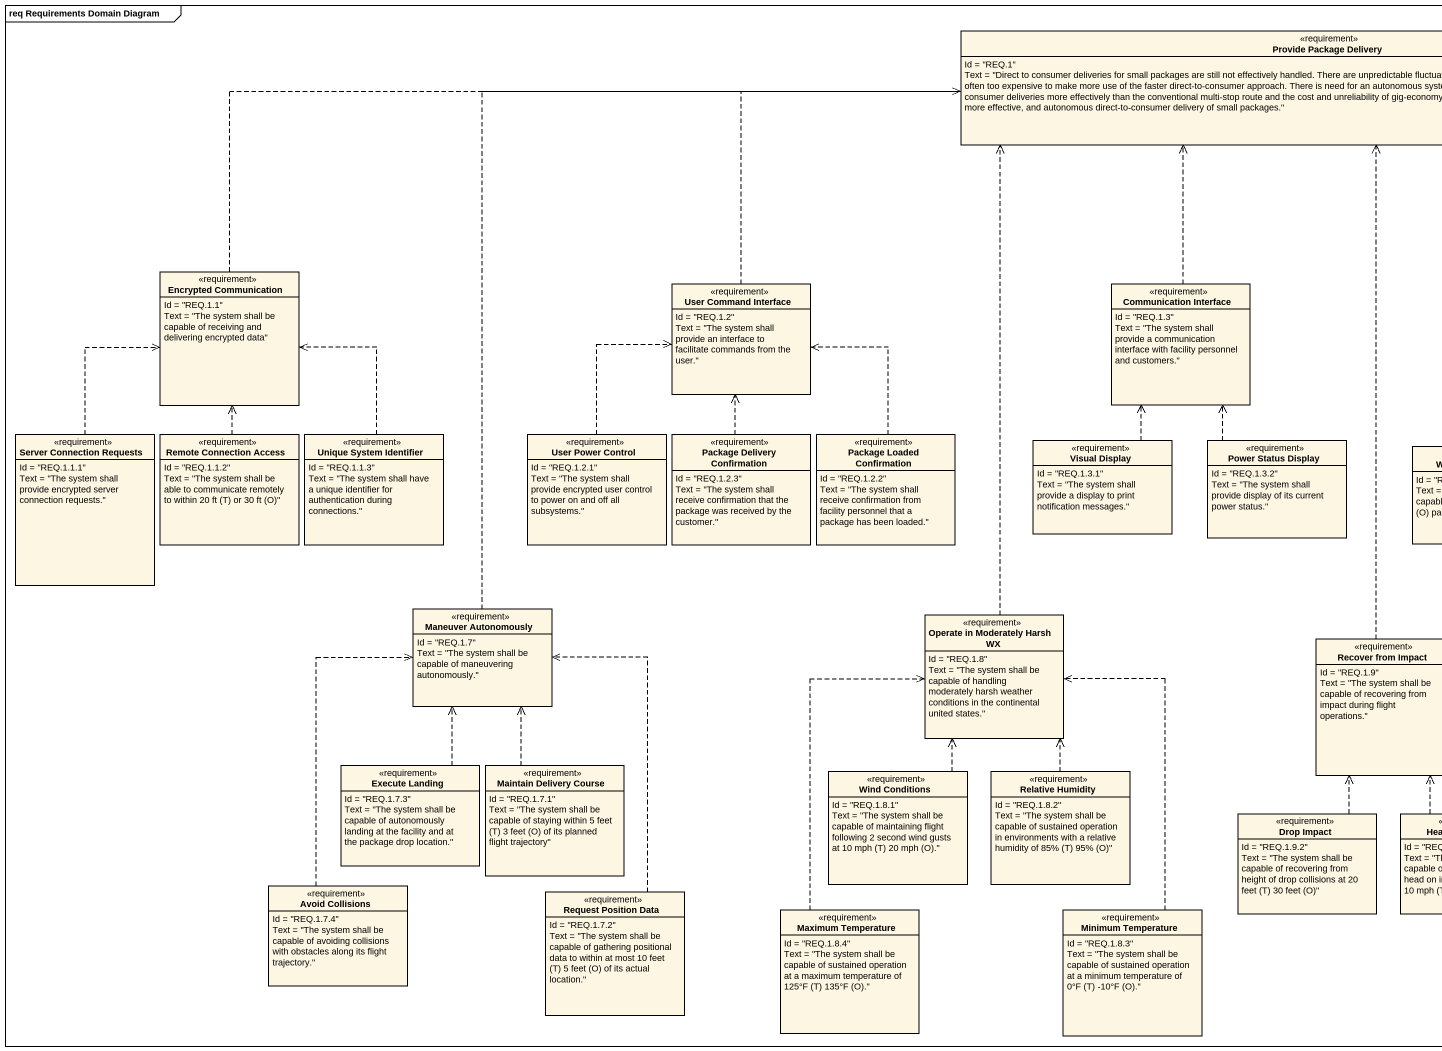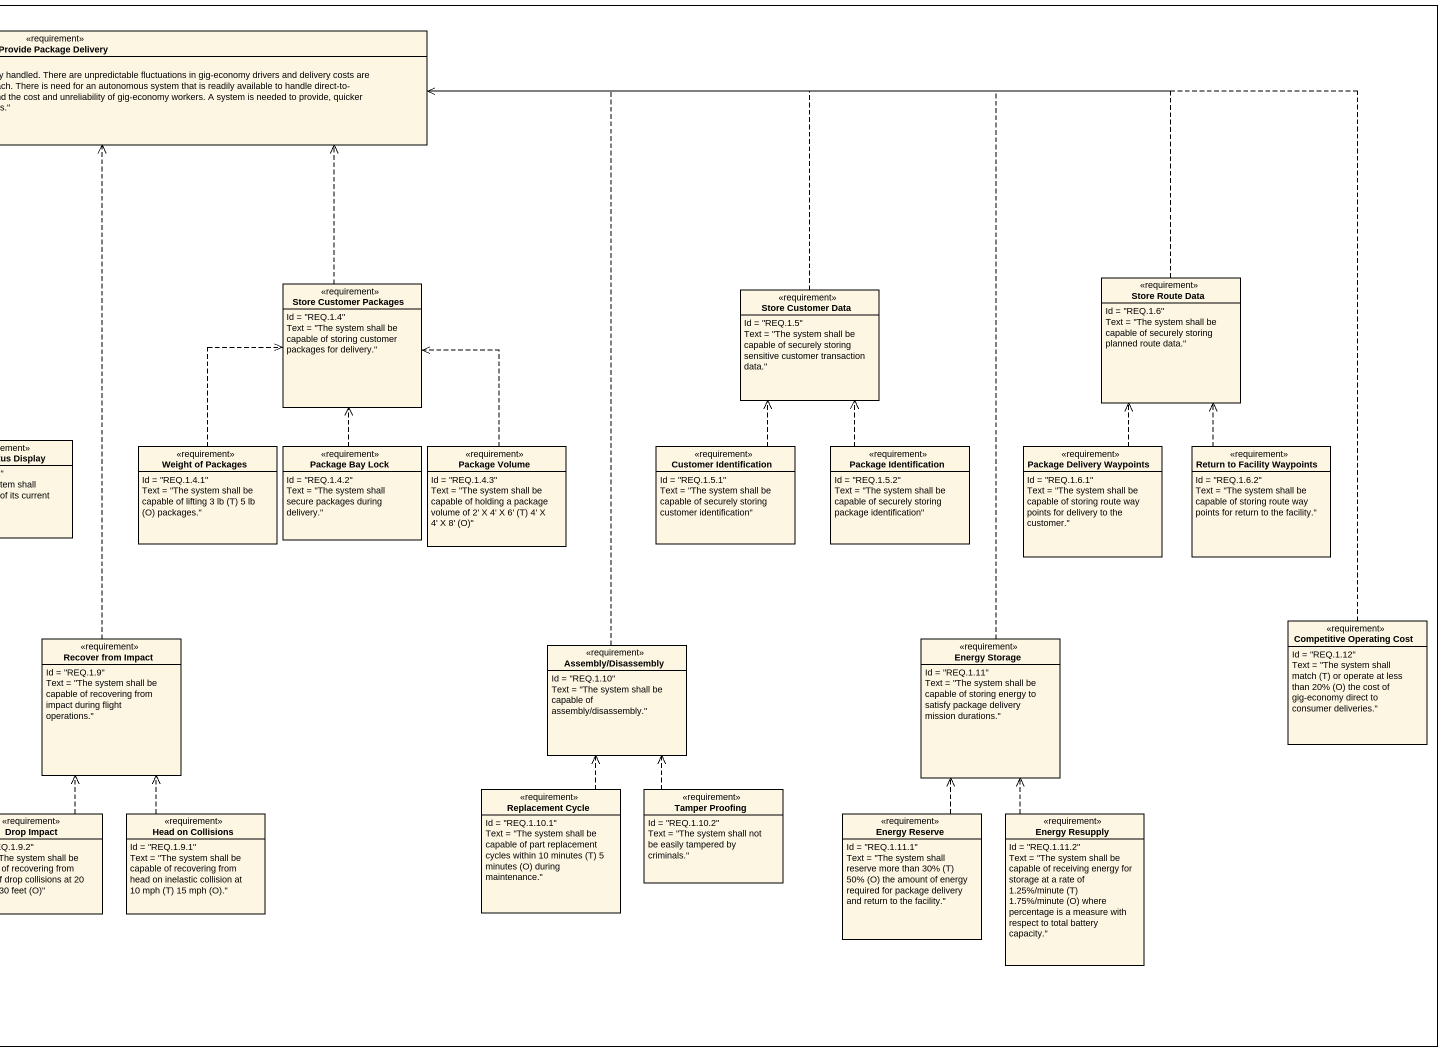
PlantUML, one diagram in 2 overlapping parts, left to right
@startuml
mainframe req Requirements Domain Diagram
hide circle
hide empty members
class "Provide Package Delivery" as Provide_Package_Delivery <<requirement>> {
  Id = "REQ.1"
  Text = "Direct to consumer deliveries for small packages are still not effectively handled. There are unpredictable fluctuations in gig-economy drivers and delivery costs are often too expensive to make more use of the faster direct-to-consumer approach. There is need for an autonomous system that is readily available to handle direct-to- consumer deliveries more effectively than the conventional multi-stop route and the cost and unreliability of gig-economy workers. A system is needed to provide, quicker more effective, and autonomous direct-to-consumer delivery of small packages."
}
class "Encrypted Communication" as Encrypted_Communication <<requirement>> {
  Id = "REQ.1.1"
  Text = "The system shall be capable of receiving and delivering encrypted data"
}
class "User Command Interface" as User_Command_Interface <<requirement>> {
  Id = "REQ.1.2"
  Text = "The system shall provide an interface to facilitate commands from the user."
}
class "Communication Interface" as Communication_Interface <<requirement>> {
  Id = "REQ.1.3"
  Text = "The system shall provide a communication interface with facility personnel and customers."
}
class "Store Customer Packages" as Store_Customer_Packages <<requirement>> {
  Id = "REQ.1.4"
  Text = "The system shall be capable of storing customer packages for delivery."
}
class "Store Route Data" as Store_Route_Data <<requirement>> {
  Id = "REQ.1.6"
  Text = "The system shall be capable of securely storing planned route data."
}
class "Store Customer Data" as Store_Customer_Data <<requirement>> {
  Id = "REQ.1.5"
  Text = "The system shall be capable of securely storing sensitive customer transaction data."
}
class "Server Connection Requests" as Server_Connection_Requests <<requirement>> {
  Id = "REQ.1.1.1"
  Text = "The system shall provide encrypted server connection requests."
}
class "Remote Connection Access" as Remote_Connection_Access <<requirement>> {
  Id = "REQ.1.1.2"
  {field} Text = "The system shall be able to communicate remotely to within 20 ft (T) or 30 ft (O)"
}
class "Unique System Identifier" as Unique_System_Identifier <<requirement>> {
  Id = "REQ.1.1.3"
  Text = "The system shall have a unique identifier for authentication during connections."
}
class "User Power Control" as User_Power_Control <<requirement>> {
  Id = "REQ.1.2.1"
  Text = "The system shall provide encrypted user control to power on and off all subsystems."
}
class "Package Delivery Confirmation" as Package_Delivery <<requirement>> {
  Id = "REQ.1.2.3"
  Text = "The system shall receive confirmation that the package was received by the customer."
}
class "Package Loaded Confirmation" as Package_Loaded_Confirmation <<requirement>> {
  Id = "REQ.1.2.2"
  Text = "The system shall receive confirmation from facility personnel that a package has been loaded."
}
class "Visual Display" as Visual_Display <<requirement>> {
  Id = "REQ.1.3.1"
  Text = "The system shall provide a display to print notification messages."
}
class "Power Status Display" as Power_Status_Display <<requirement>> {
  Id = "REQ.1.3.2"
  Text = "The system shall provide display of its current power status."
}
class "Weight of Packages" as Weight_of_Packages <<requirement>> {
  Id = "REQ.1.4.1"
  {field} Text = "The system shall be capable of lifting 3 lb (T) 5 lb (O) packages."
}
class "Package Bay Lock" as Package_Bay_Lock <<requirement>> {
  Id = "REQ.1.4.2"
  Text = "The system shall secure packages during delivery."
}
class "Package Volume" as Package_Volume <<requirement>> {
  Id = "REQ.1.4.3"
  {field} Text = "The system shall be capable of holding a package volume of 2' X 4' X 6' (T) 4' X 4' X 8' (O)"
}
class "Customer Identification" as Customer_Identification <<requirement>> {
  Id = "REQ.1.5.1"
  Text = "The system shall be capable of securely storing customer identification"
}
class "Package Identification" as Package_Identification <<requirement>> {
  Id = "REQ.1.5.2"
  Text = "The system shall be capable of securely storing package identification"
}
class "Package Delivery Waypoints" as Package_Delivery_Waypoints <<requirement>> {
  Id = "REQ.1.6.1"
  Text = "The system shall be capable of storing route way points for delivery to the customer."
}
class "Return to Facility Waypoints" as Return_to_Facility_Waypoints <<requirement>> {
  Id = "REQ.1.6.2"
  Text = "The system shall be capable of storing route way points for return to the facility."
}
class "Maneuver Autonomously" as Maneuver_Autonomously <<requirement>> {
  Id = "REQ.1.7"
  Text = "The system shall be capable of maneuvering autonomously."
}
class "Operate in Moderately Harsh WX" as Operate_in_Moderately_Harsh <<requirement>> {
  Id = "REQ.1.8"
  Text = "The system shall be capable of handling moderately harsh weather conditions in the continental united states."
}
class "Competitive Operating Cost" as Competitive_Operating_Cost <<requirement>> {
  Id = "REQ.1.12"
  {field} Text = "The system shall match (T) or operate at less than 20% (O) the cost of gig-economy direct to consumer deliveries."
}
class "Recover from Impact" as Recover_from_Impact <<requirement>> {
  Id = "REQ.1.9"
  Text = "The system shall be capable of recovering from impact during flight operations."
}
class "Assembly/Disassembly" as Assembly_Disassembly <<requirement>> {
  Id = "REQ.1.10"
  Text = "The system shall be capable of assembly/disassembly."
}
class "Energy Storage" as Energy_Storage <<requirement>> {
  Id = "REQ.1.11"
  Text = "The system shall be capable of storing energy to satisfy package delivery mission durations."
}
class "Execute Landing" as Execute_Landing <<requirement>> {
  Id = "REQ.1.7.3"
  Text = "The system shall be capable of autonomously landing at the facility and at the package drop location."
}
class "Maintain Delivery Course" as Maintain_Delivery_Course <<requirement>> {
  Id = "REQ.1.7.1"
  {field} Text = "The system shall be capable of staying within 5 feet (T) 3 feet (O) of its planned flight trajectory"
}
class "Wind Conditions" as Wind_Conditions <<requirement>> {
  Id = "REQ.1.8.1"
  {field} Text = "The system shall be capable of maintaining flight following 2 second wind gusts at 10 mph (T) 20 mph (O)."
}
class "Relative Humidity" as Relative_Humidity <<requirement>> {
  Id = "REQ.1.8.2"
  {field} Text = "The system shall be capable of sustained operation in environments with a relative humidity of 85% (T) 95% (O)"
}
class "Drop Impact" as Drop_Impact <<requirement>> {
  Id = "REQ.1.9.2"
  {field} Text = "The system shall be capable of recovering from height of drop collisions at 20 feet (T) 30 feet (O)"
}
class "Head on Collisions" as Head_on_Collisions <<requirement>> {
  Id = "REQ.1.9.1"
  {field} Text = "The system shall be capable of recovering from head on inelastic collision at 10 mph (T) 15 mph (O)."
}
class "Replacement Cycle" as Replacement_Cycle <<requirement>> {
  Id = "REQ.1.10.1"
  {field} Text = "The system shall be capable of part replacement cycles within 10 minutes (T) 5 minutes (O) during maintenance."
}
class "Tamper Proofing" as Tamper_Proofing <<requirement>> {
  Id = "REQ.1.10.2"
  Text = "The system shall not be easily tampered by criminals."
}
class "Energy Reserve" as Energy_Reserve <<requirement>> {
  Id = "REQ.1.11.1"
  {field} Text = "The system shall reserve more than 30% (T) 50% (O) the amount of energy required for package delivery and return to the facility."
}
class "Energy Resupply" as Energy_Resupply <<requirement>> {
  Id = "REQ.1.11.2"
  {field} Text = "The system shall be capable of receiving energy for storage at a rate of 1.25%/minute (T) 1.75%/minute (O) where percentage is a measure with respect to total battery capacity."
}
class "Avoid Collisions" as Avoid_Collisions <<requirement>> {
  Id = "REQ.1.7.4"
  Text = "The system shall be capable of avoiding collisions with obstacles along its flight trajectory."
}
class "Request Position Data" as Request_Position_Data <<requirement>> {
  Id = "REQ.1.7.2"
  {field} Text = "The system shall be capable of gathering positional data to within at most 10 feet (T) 5 feet (O) of its actual location."
}
class "Maximum Temperature" as Maximum_Temperature <<requirement>> {
  Id = "REQ.1.8.4"
  {field} Text = "The system shall be capable of sustained operation at a maximum temperature of 125°F (T) 135°F (O)."
}
class "Minimum Temperature" as Minimum_Temperature <<requirement>> {
  Id = "REQ.1.8.3"
  {field} Text = "The system shall be capable of sustained operation at a minimum temperature of 0°F (T) -10°F (O)."
}
Encrypted_Communication .right.> Provide_Package_Delivery
User_Command_Interface .right.> Provide_Package_Delivery
Communication_Interface .up.> Provide_Package_Delivery
Store_Customer_Packages .up.> Provide_Package_Delivery
Store_Route_Data .left.> Provide_Package_Delivery
Store_Customer_Data .left.> Provide_Package_Delivery
Server_Connection_Requests .up.> Encrypted_Communication
Remote_Connection_Access .up.> Encrypted_Communication
Unique_System_Identifier .up.> Encrypted_Communication
User_Power_Control .up.> User_Command_Interface
Package_Delivery .up.> User_Command_Interface
Package_Loaded_Confirmation .up.> User_Command_Interface
Visual_Display .up.> Communication_Interface
Power_Status_Display .up.> Communication_Interface
Weight_of_Packages .up.> Store_Customer_Packages
Package_Bay_Lock .up.> Store_Customer_Packages
Package_Volume .up.> Store_Customer_Packages
Customer_Identification .up.> Store_Customer_Data
Package_Identification .up.> Store_Customer_Data
Package_Delivery_Waypoints .up.> Store_Route_Data
Return_to_Facility_Waypoints .up.> Store_Route_Data
Maneuver_Autonomously .up.> Provide_Package_Delivery
Operate_in_Moderately_Harsh .up.> Provide_Package_Delivery
Competitive_Operating_Cost .left.> Provide_Package_Delivery
Recover_from_Impact .up.> Provide_Package_Delivery
Assembly_Disassembly .up.> Provide_Package_Delivery
Energy_Storage .up.> Provide_Package_Delivery
Execute_Landing .up.> Maneuver_Autonomously
Maintain_Delivery_Course .up.> Maneuver_Autonomously
Wind_Conditions .up.> Operate_in_Moderately_Harsh
Relative_Humidity .up.> Operate_in_Moderately_Harsh
Drop_Impact .up.> Recover_from_Impact
Head_on_Collisions .up.> Recover_from_Impact
Replacement_Cycle .up.> Assembly_Disassembly
Tamper_Proofing .up.> Assembly_Disassembly
Energy_Reserve .up.> Energy_Storage
Energy_Resupply .up.> Energy_Storage
Avoid_Collisions .up.> Maneuver_Autonomously
Request_Position_Data .up.> Maneuver_Autonomously
Maximum_Temperature .up.> Operate_in_Moderately_Harsh
Minimum_Temperature .up.> Operate_in_Moderately_Harsh
@enduml
